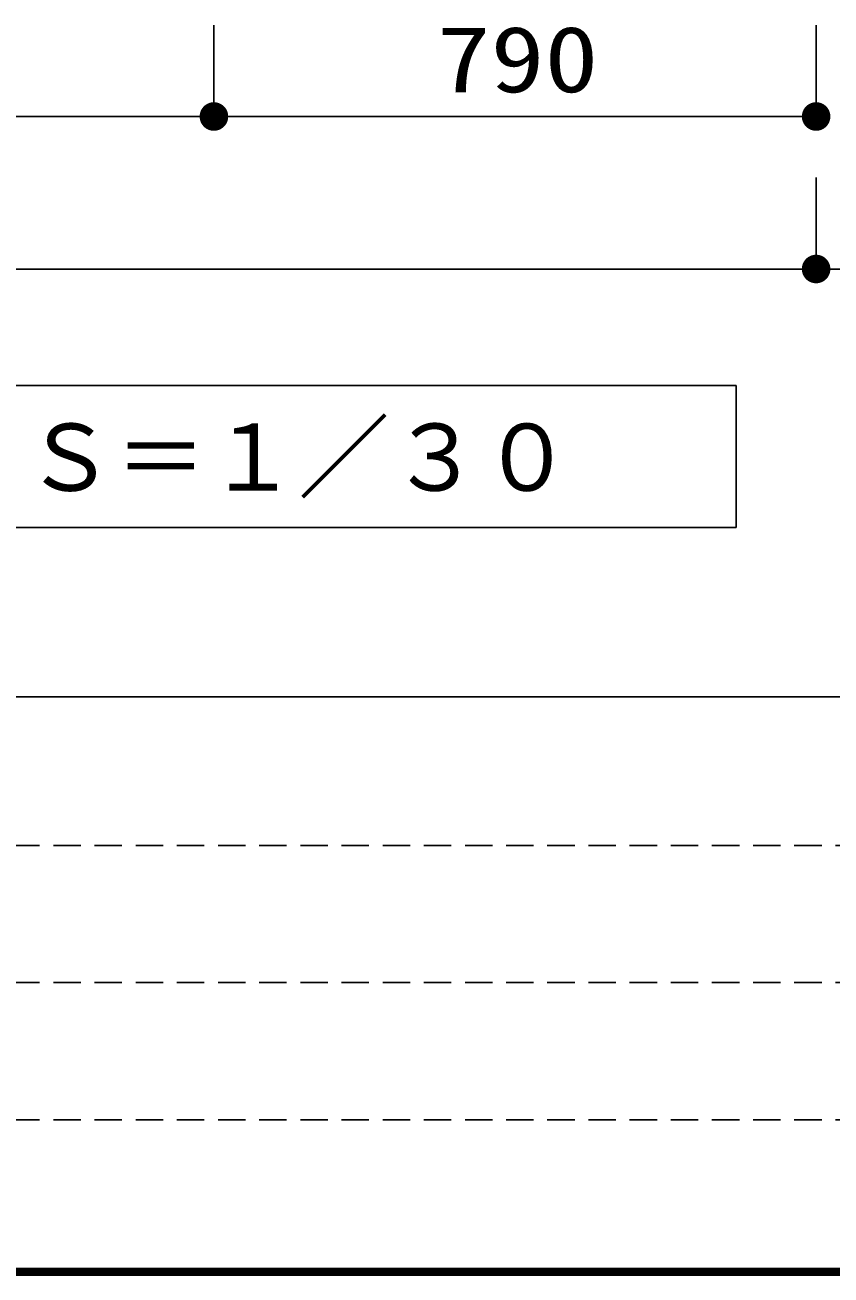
# Model space of a CAD drawing. Units: millimetres, scale not verified. Extents: x -8093 to 8093, y -5792 to 5792.
# Drawn here: x -4792 to -3735, y -5792 to -4153 of the extents above; entities that cross this region are included whole.
import ezdxf
from ezdxf.enums import TextEntityAlignment as Align

# ---------------------------------------------------------------- set-up
doc = ezdxf.new("R2010")
doc.units = ezdxf.units.MM
doc.header["$LTSCALE"] = 30
doc.linetypes.add('DASHED1', pattern=[1.8, 1.2, -0.6])
for name, color, linetype, lineweight in [('0-0_Axis_waku', 7, 'Continuous', 25), ('0-1_00クル-フ-0躯体', 3, 'Continuous', 25), ('0-3_00クル-フ-6寸法', 132, 'Continuous', 25)]:
    doc.layers.add(name, color=color, linetype=linetype, lineweight=lineweight)
doc.styles.add('ＭＳ ゴシック', font='')
doc.styles.get('ＭＳ ゴシック').set_extended_font_data('MS Gothic')

msp = doc.modelspace()

# ---------------------------------------------------------------- linework, layer by layer
at = {"layer": '0-0_Axis_waku'}
for p, q in [((-8085, -5034), (8085, -5034)), ((8087.4, -5786.4), (-8087.4, -5786.4)), ((8086.8, -5785.8), (-8086.8, -5785.8)), ((8086.2, -5785.2), (-8086.2, -5785.2)), ((8085.6, -5784.6), (-8085.6, -5784.6)), ((-8085, -5784), (8085, -5784)), ((8093.4, -5792.4), (-8093.4, -5792.4)), ((8092.8, -5791.8), (-8092.8, -5791.8)), ((8092.2, -5791.2), (-8092.2, -5791.2)), ((8091.6, -5790.6), (-8091.6, -5790.6)), ((8091, -5790), (-8091, -5790)), ((8090.4, -5789.4), (-8090.4, -5789.4)), ((8089.8, -5788.8), (-8089.8, -5788.8)), ((8089.2, -5788.2), (-8089.2, -5788.2)), ((8088.6, -5787.6), (-8088.6, -5787.6)), ((8088, -5787), (-8088, -5787))]:
    msp.add_line(p, q, dxfattribs=at)
at = {"layer": '0-0_Axis_waku', "linetype": 'DASHED1'}
for p, q in [((-75, -5229), (-8085, -5229)), ((-75, -5409), (-8085, -5409)), ((-75, -5589), (-8085, -5589))]:
    msp.add_line(p, q, dxfattribs=at)
at = {"layer": '0-1_00クル-フ-0躯体'}
msp.add_lwpolyline([(-3859.35, -4625.69), (-3859.35, -4812), (-5888.68, -4812), (-5888.68, -4625.69)], close=True, dxfattribs=at)
at = {"layer": '0-3_00クル-フ-6寸法', "color": 4}
for p, q in [((-4544.38, -4153.13), (-4544.38, -4273.13)), ((-4544.38, -4153.13), (-4544.38, -4273.13)), ((-3754.38, -4153.13), (-3754.38, -4273.13)), ((-6154.38, -4273.13), (-4544.38, -4273.13)), ((-4544.38, -4273.13), (-3754.38, -4273.13)), ((-3754.38, -4353.13), (-3754.38, -4473.13)), ((-3754.38, -4353.13), (-3754.38, -4473.13)), ((-6154.38, -4473.13), (-3754.38, -4473.13)), ((-3754.38, -4473.13), (-3694.38, -4473.13))]:
    msp.add_line(p, q, dxfattribs=at)
at = {"layer": '0-3_00クル-フ-6寸法'}
for points in [[(-4544.38, -4273.13), (-4559.55, -4262.11), (-4558.05, -4260.3)], [(-4544.38, -4273.13), (-4559.55, -4262.11), (-4558.05, -4260.3)], [(-4544.38, -4273.13), (-4558.05, -4260.3), (-4556.33, -4258.68)], [(-4544.38, -4273.13), (-4558.05, -4260.3), (-4556.33, -4258.68)], [(-4544.38, -4273.13), (-4556.33, -4258.68), (-4554.43, -4257.3)], [(-4544.38, -4273.13), (-4556.33, -4258.68), (-4554.43, -4257.3)], [(-4544.38, -4273.13), (-4554.43, -4257.3), (-4552.37, -4256.17)], [(-4544.38, -4273.13), (-4554.43, -4257.3), (-4552.37, -4256.17)], [(-4544.38, -4273.13), (-4552.37, -4256.17), (-4550.18, -4255.3)], [(-4544.38, -4273.13), (-4552.37, -4256.17), (-4550.18, -4255.3)], [(-4544.38, -4273.13), (-4550.18, -4255.3), (-4547.9, -4254.71)], [(-4544.38, -4273.13), (-4550.18, -4255.3), (-4547.9, -4254.71)], [(-4544.38, -4273.13), (-4547.9, -4254.71), (-4545.56, -4254.42)], [(-4544.38, -4273.13), (-4547.9, -4254.71), (-4545.56, -4254.42)], [(-4544.38, -4273.13), (-4545.56, -4254.42), (-4543.21, -4254.42)], [(-4544.38, -4273.13), (-4545.56, -4254.42), (-4543.21, -4254.42)], [(-4544.38, -4273.13), (-4543.21, -4254.42), (-4540.87, -4254.71)], [(-4544.38, -4273.13), (-4543.21, -4254.42), (-4540.87, -4254.71)], [(-4544.38, -4273.13), (-4540.87, -4254.71), (-4538.59, -4255.3)], [(-4544.38, -4273.13), (-4540.87, -4254.71), (-4538.59, -4255.3)], [(-4544.38, -4273.13), (-4538.59, -4255.3), (-4536.4, -4256.17)], [(-4544.38, -4273.13), (-4538.59, -4255.3), (-4536.4, -4256.17)], [(-4544.38, -4273.13), (-4536.4, -4256.17), (-4534.34, -4257.3)], [(-4544.38, -4273.13), (-4536.4, -4256.17), (-4534.34, -4257.3)], [(-4544.38, -4273.13), (-4534.34, -4257.3), (-4532.43, -4258.68)], [(-4544.38, -4273.13), (-4534.34, -4257.3), (-4532.43, -4258.68)], [(-4544.38, -4273.13), (-4532.43, -4258.68), (-4530.71, -4260.3)], [(-4544.38, -4273.13), (-4532.43, -4258.68), (-4530.71, -4260.3)], [(-4544.38, -4273.13), (-4530.71, -4260.3), (-4529.21, -4262.11)], [(-4544.38, -4273.13), (-4530.71, -4260.3), (-4529.21, -4262.11)], [(-3754.38, -4273.13), (-3769.55, -4262.11), (-3768.05, -4260.3)], [(-3754.38, -4273.13), (-3768.05, -4260.3), (-3766.33, -4258.68)], [(-3754.38, -4273.13), (-3766.33, -4258.68), (-3764.43, -4257.3)], [(-3754.38, -4273.13), (-3764.43, -4257.3), (-3762.37, -4256.17)], [(-3754.38, -4273.13), (-3762.37, -4256.17), (-3760.18, -4255.3)], [(-3754.38, -4273.13), (-3760.18, -4255.3), (-3757.9, -4254.71)], [(-3754.38, -4273.13), (-3757.9, -4254.71), (-3755.56, -4254.42)], [(-3754.38, -4273.13), (-3755.56, -4254.42), (-3753.21, -4254.42)], [(-3754.38, -4273.13), (-3753.21, -4254.42), (-3750.87, -4254.71)], [(-3754.38, -4273.13), (-3750.87, -4254.71), (-3748.59, -4255.3)], [(-3754.38, -4273.13), (-3748.59, -4255.3), (-3746.4, -4256.17)], [(-3754.38, -4273.13), (-3746.4, -4256.17), (-3744.34, -4257.3)], [(-3754.38, -4273.13), (-3744.34, -4257.3), (-3742.43, -4258.68)], [(-3754.38, -4273.13), (-3742.43, -4258.68), (-3740.71, -4260.3)], [(-3754.38, -4273.13), (-3740.71, -4260.3), (-3739.21, -4262.11)], [(-4544.38, -4273.13), (-4563.13, -4273.13), (-4562.98, -4270.78)], [(-4544.38, -4273.13), (-4563.13, -4273.13), (-4562.98, -4270.78)], [(-4544.38, -4273.13), (-4562.98, -4275.48), (-4563.13, -4273.13)], [(-4544.38, -4273.13), (-4562.98, -4275.48), (-4563.13, -4273.13)], [(-4544.38, -4273.13), (-4562.98, -4270.78), (-4562.54, -4268.47)], [(-4544.38, -4273.13), (-4562.98, -4270.78), (-4562.54, -4268.47)], [(-4544.38, -4273.13), (-4562.54, -4277.79), (-4562.98, -4275.48)], [(-4544.38, -4273.13), (-4562.54, -4277.79), (-4562.98, -4275.48)], [(-4544.38, -4273.13), (-4562.54, -4268.47), (-4561.82, -4266.23)], [(-4544.38, -4273.13), (-4562.54, -4268.47), (-4561.82, -4266.23)], [(-4544.38, -4273.13), (-4561.82, -4280.03), (-4562.54, -4277.79)], [(-4544.38, -4273.13), (-4561.82, -4280.03), (-4562.54, -4277.79)], [(-4544.38, -4273.13), (-4561.82, -4266.23), (-4560.81, -4264.1)], [(-4544.38, -4273.13), (-4561.82, -4266.23), (-4560.81, -4264.1)], [(-4544.38, -4273.13), (-4560.81, -4282.16), (-4561.82, -4280.03)], [(-4544.38, -4273.13), (-4560.81, -4282.16), (-4561.82, -4280.03)], [(-4544.38, -4273.13), (-4560.81, -4264.1), (-4559.55, -4262.11)], [(-4544.38, -4273.13), (-4560.81, -4264.1), (-4559.55, -4262.11)], [(-4544.38, -4273.13), (-4559.55, -4284.15), (-4560.81, -4282.16)], [(-4544.38, -4273.13), (-4559.55, -4284.15), (-4560.81, -4282.16)], [(-4544.38, -4273.13), (-4558.05, -4285.97), (-4559.55, -4284.15)], [(-4544.38, -4273.13), (-4558.05, -4285.97), (-4559.55, -4284.15)], [(-4544.38, -4273.13), (-4556.33, -4287.58), (-4558.05, -4285.97)], [(-4544.38, -4273.13), (-4556.33, -4287.58), (-4558.05, -4285.97)], [(-4544.38, -4273.13), (-4554.43, -4288.96), (-4556.33, -4287.58)], [(-4544.38, -4273.13), (-4554.43, -4288.96), (-4556.33, -4287.58)], [(-4544.38, -4273.13), (-4552.37, -4290.1), (-4554.43, -4288.96)], [(-4544.38, -4273.13), (-4552.37, -4290.1), (-4554.43, -4288.96)], [(-4544.38, -4273.13), (-4550.18, -4290.96), (-4552.37, -4290.1)], [(-4544.38, -4273.13), (-4550.18, -4290.96), (-4552.37, -4290.1)], [(-4544.38, -4273.13), (-4547.9, -4291.55), (-4550.18, -4290.96)], [(-4544.38, -4273.13), (-4547.9, -4291.55), (-4550.18, -4290.96)], [(-4544.38, -4273.13), (-4545.56, -4291.84), (-4547.9, -4291.55)], [(-4544.38, -4273.13), (-4545.56, -4291.84), (-4547.9, -4291.55)], [(-4544.38, -4273.13), (-4543.21, -4291.84), (-4545.56, -4291.84)], [(-4544.38, -4273.13), (-4543.21, -4291.84), (-4545.56, -4291.84)], [(-4544.38, -4273.13), (-4529.21, -4262.11), (-4527.95, -4264.1)], [(-4544.38, -4273.13), (-4529.21, -4262.11), (-4527.95, -4264.1)], [(-4544.38, -4273.13), (-4527.95, -4264.1), (-4526.95, -4266.23)], [(-4544.38, -4273.13), (-4527.95, -4264.1), (-4526.95, -4266.23)], [(-4544.38, -4273.13), (-4526.95, -4266.23), (-4526.22, -4268.47)], [(-4544.38, -4273.13), (-4526.95, -4266.23), (-4526.22, -4268.47)], [(-4544.38, -4273.13), (-4526.22, -4268.47), (-4525.78, -4270.78)], [(-4544.38, -4273.13), (-4526.22, -4268.47), (-4525.78, -4270.78)], [(-4544.38, -4273.13), (-4525.78, -4270.78), (-4525.63, -4273.13)], [(-4544.38, -4273.13), (-4525.78, -4270.78), (-4525.63, -4273.13)], [(-4544.38, -4273.13), (-4540.87, -4291.55), (-4543.21, -4291.84)], [(-4544.38, -4273.13), (-4538.59, -4290.96), (-4540.87, -4291.55)], [(-4544.38, -4273.13), (-4536.4, -4290.1), (-4538.59, -4290.96)], [(-4544.38, -4273.13), (-4534.34, -4288.96), (-4536.4, -4290.1)], [(-4544.38, -4273.13), (-4532.43, -4287.58), (-4534.34, -4288.96)], [(-4544.38, -4273.13), (-4530.71, -4285.97), (-4532.43, -4287.58)], [(-4544.38, -4273.13), (-4529.21, -4284.15), (-4530.71, -4285.97)], [(-4544.38, -4273.13), (-4527.95, -4282.16), (-4529.21, -4284.15)], [(-4544.38, -4273.13), (-4526.95, -4280.03), (-4527.95, -4282.16)], [(-4544.38, -4273.13), (-4526.22, -4277.79), (-4526.95, -4280.03)], [(-4544.38, -4273.13), (-4525.78, -4275.48), (-4526.22, -4277.79)], [(-4544.38, -4273.13), (-4525.63, -4273.13), (-4525.78, -4275.48)], [(-4544.38, -4273.13), (-4540.87, -4291.55), (-4543.21, -4291.84)], [(-4544.38, -4273.13), (-4538.59, -4290.96), (-4540.87, -4291.55)], [(-4544.38, -4273.13), (-4536.4, -4290.1), (-4538.59, -4290.96)], [(-4544.38, -4273.13), (-4534.34, -4288.96), (-4536.4, -4290.1)], [(-4544.38, -4273.13), (-4532.43, -4287.58), (-4534.34, -4288.96)], [(-4544.38, -4273.13), (-4530.71, -4285.97), (-4532.43, -4287.58)], [(-4544.38, -4273.13), (-4529.21, -4284.15), (-4530.71, -4285.97)], [(-4544.38, -4273.13), (-4527.95, -4282.16), (-4529.21, -4284.15)], [(-4544.38, -4273.13), (-4526.95, -4280.03), (-4527.95, -4282.16)], [(-4544.38, -4273.13), (-4526.22, -4277.79), (-4526.95, -4280.03)], [(-4544.38, -4273.13), (-4525.78, -4275.48), (-4526.22, -4277.79)], [(-4544.38, -4273.13), (-4525.63, -4273.13), (-4525.78, -4275.48)], [(-3754.38, -4273.13), (-3773.13, -4273.13), (-3772.98, -4270.78)], [(-3754.38, -4273.13), (-3772.98, -4275.48), (-3773.13, -4273.13)], [(-3754.38, -4273.13), (-3772.98, -4270.78), (-3772.54, -4268.47)], [(-3754.38, -4273.13), (-3772.54, -4277.79), (-3772.98, -4275.48)], [(-3754.38, -4273.13), (-3772.54, -4268.47), (-3771.82, -4266.23)], [(-3754.38, -4273.13), (-3771.82, -4280.03), (-3772.54, -4277.79)], [(-3754.38, -4273.13), (-3771.82, -4266.23), (-3770.81, -4264.1)], [(-3754.38, -4273.13), (-3770.81, -4282.16), (-3771.82, -4280.03)], [(-3754.38, -4273.13), (-3770.81, -4264.1), (-3769.55, -4262.11)], [(-3754.38, -4273.13), (-3769.55, -4284.15), (-3770.81, -4282.16)], [(-3754.38, -4273.13), (-3768.05, -4285.97), (-3769.55, -4284.15)], [(-3754.38, -4273.13), (-3766.33, -4287.58), (-3768.05, -4285.97)], [(-3754.38, -4273.13), (-3764.43, -4288.96), (-3766.33, -4287.58)], [(-3754.38, -4273.13), (-3762.37, -4290.1), (-3764.43, -4288.96)], [(-3754.38, -4273.13), (-3760.18, -4290.96), (-3762.37, -4290.1)], [(-3754.38, -4273.13), (-3757.9, -4291.55), (-3760.18, -4290.96)], [(-3754.38, -4273.13), (-3755.56, -4291.84), (-3757.9, -4291.55)], [(-3754.38, -4273.13), (-3753.21, -4291.84), (-3755.56, -4291.84)], [(-3754.38, -4273.13), (-3739.21, -4262.11), (-3737.95, -4264.1)], [(-3754.38, -4273.13), (-3737.95, -4264.1), (-3736.95, -4266.23)], [(-3754.38, -4273.13), (-3736.95, -4266.23), (-3736.22, -4268.47)], [(-3754.38, -4273.13), (-3736.22, -4268.47), (-3735.78, -4270.78)], [(-3754.38, -4273.13), (-3735.78, -4270.78), (-3735.63, -4273.13)], [(-3754.38, -4273.13), (-3750.87, -4291.55), (-3753.21, -4291.84)], [(-3754.38, -4273.13), (-3748.59, -4290.96), (-3750.87, -4291.55)], [(-3754.38, -4273.13), (-3746.4, -4290.1), (-3748.59, -4290.96)], [(-3754.38, -4273.13), (-3744.34, -4288.96), (-3746.4, -4290.1)], [(-3754.38, -4273.13), (-3742.43, -4287.58), (-3744.34, -4288.96)], [(-3754.38, -4273.13), (-3740.71, -4285.97), (-3742.43, -4287.58)], [(-3754.38, -4273.13), (-3739.21, -4284.15), (-3740.71, -4285.97)], [(-3754.38, -4273.13), (-3737.95, -4282.16), (-3739.21, -4284.15)], [(-3754.38, -4273.13), (-3736.95, -4280.03), (-3737.95, -4282.16)], [(-3754.38, -4273.13), (-3736.22, -4277.79), (-3736.95, -4280.03)], [(-3754.38, -4273.13), (-3735.78, -4275.48), (-3736.22, -4277.79)], [(-3754.38, -4273.13), (-3735.63, -4273.13), (-3735.78, -4275.48)], [(-3754.38, -4473.13), (-3768.05, -4460.3), (-3766.33, -4458.68)], [(-3754.38, -4473.13), (-3768.05, -4460.3), (-3766.33, -4458.68)], [(-3754.38, -4473.13), (-3766.33, -4458.68), (-3764.43, -4457.3)], [(-3754.38, -4473.13), (-3766.33, -4458.68), (-3764.43, -4457.3)], [(-3754.38, -4473.13), (-3764.43, -4457.3), (-3762.37, -4456.17)], [(-3754.38, -4473.13), (-3764.43, -4457.3), (-3762.37, -4456.17)], [(-3754.38, -4473.13), (-3762.37, -4456.17), (-3760.18, -4455.3)], [(-3754.38, -4473.13), (-3762.37, -4456.17), (-3760.18, -4455.3)], [(-3754.38, -4473.13), (-3760.18, -4455.3), (-3757.9, -4454.71)], [(-3754.38, -4473.13), (-3760.18, -4455.3), (-3757.9, -4454.71)], [(-3754.38, -4473.13), (-3757.9, -4454.71), (-3755.56, -4454.42)], [(-3754.38, -4473.13), (-3757.9, -4454.71), (-3755.56, -4454.42)], [(-3754.38, -4473.13), (-3755.56, -4454.42), (-3753.21, -4454.42)], [(-3754.38, -4473.13), (-3755.56, -4454.42), (-3753.21, -4454.42)], [(-3754.38, -4473.13), (-3753.21, -4454.42), (-3750.87, -4454.71)], [(-3754.38, -4473.13), (-3753.21, -4454.42), (-3750.87, -4454.71)], [(-3754.38, -4473.13), (-3750.87, -4454.71), (-3748.59, -4455.3)], [(-3754.38, -4473.13), (-3750.87, -4454.71), (-3748.59, -4455.3)], [(-3754.38, -4473.13), (-3748.59, -4455.3), (-3746.4, -4456.17)], [(-3754.38, -4473.13), (-3748.59, -4455.3), (-3746.4, -4456.17)], [(-3754.38, -4473.13), (-3746.4, -4456.17), (-3744.34, -4457.3)], [(-3754.38, -4473.13), (-3746.4, -4456.17), (-3744.34, -4457.3)], [(-3754.38, -4473.13), (-3744.34, -4457.3), (-3742.43, -4458.68)], [(-3754.38, -4473.13), (-3744.34, -4457.3), (-3742.43, -4458.68)], [(-3754.38, -4473.13), (-3742.43, -4458.68), (-3740.71, -4460.3)], [(-3754.38, -4473.13), (-3742.43, -4458.68), (-3740.71, -4460.3)], [(-3754.38, -4473.13), (-3773.13, -4473.13), (-3772.98, -4470.78)], [(-3754.38, -4473.13), (-3773.13, -4473.13), (-3772.98, -4470.78)], [(-3754.38, -4473.13), (-3772.98, -4475.48), (-3773.13, -4473.13)], [(-3754.38, -4473.13), (-3772.98, -4475.48), (-3773.13, -4473.13)], [(-3754.38, -4473.13), (-3772.98, -4470.78), (-3772.54, -4468.47)], [(-3754.38, -4473.13), (-3772.98, -4470.78), (-3772.54, -4468.47)], [(-3754.38, -4473.13), (-3772.54, -4477.79), (-3772.98, -4475.48)], [(-3754.38, -4473.13), (-3772.54, -4477.79), (-3772.98, -4475.48)], [(-3754.38, -4473.13), (-3772.54, -4468.47), (-3771.82, -4466.23)], [(-3754.38, -4473.13), (-3772.54, -4468.47), (-3771.82, -4466.23)], [(-3754.38, -4473.13), (-3771.82, -4480.03), (-3772.54, -4477.79)], [(-3754.38, -4473.13), (-3771.82, -4480.03), (-3772.54, -4477.79)], [(-3754.38, -4473.13), (-3771.82, -4466.23), (-3770.81, -4464.1)], [(-3754.38, -4473.13), (-3771.82, -4466.23), (-3770.81, -4464.1)], [(-3754.38, -4473.13), (-3770.81, -4482.16), (-3771.82, -4480.03)], [(-3754.38, -4473.13), (-3770.81, -4482.16), (-3771.82, -4480.03)], [(-3754.38, -4473.13), (-3770.81, -4464.1), (-3769.55, -4462.11)], [(-3754.38, -4473.13), (-3770.81, -4464.1), (-3769.55, -4462.11)], [(-3754.38, -4473.13), (-3769.55, -4484.15), (-3770.81, -4482.16)], [(-3754.38, -4473.13), (-3769.55, -4484.15), (-3770.81, -4482.16)], [(-3754.38, -4473.13), (-3769.55, -4462.11), (-3768.05, -4460.3)], [(-3754.38, -4473.13), (-3769.55, -4462.11), (-3768.05, -4460.3)], [(-3754.38, -4473.13), (-3768.05, -4485.97), (-3769.55, -4484.15)], [(-3754.38, -4473.13), (-3768.05, -4485.97), (-3769.55, -4484.15)], [(-3754.38, -4473.13), (-3766.33, -4487.58), (-3768.05, -4485.97)], [(-3754.38, -4473.13), (-3766.33, -4487.58), (-3768.05, -4485.97)], [(-3754.38, -4473.13), (-3764.43, -4488.96), (-3766.33, -4487.58)], [(-3754.38, -4473.13), (-3764.43, -4488.96), (-3766.33, -4487.58)], [(-3754.38, -4473.13), (-3762.37, -4490.1), (-3764.43, -4488.96)], [(-3754.38, -4473.13), (-3762.37, -4490.1), (-3764.43, -4488.96)], [(-3754.38, -4473.13), (-3760.18, -4490.96), (-3762.37, -4490.1)], [(-3754.38, -4473.13), (-3760.18, -4490.96), (-3762.37, -4490.1)], [(-3754.38, -4473.13), (-3757.9, -4491.55), (-3760.18, -4490.96)], [(-3754.38, -4473.13), (-3757.9, -4491.55), (-3760.18, -4490.96)], [(-3754.38, -4473.13), (-3755.56, -4491.84), (-3757.9, -4491.55)], [(-3754.38, -4473.13), (-3755.56, -4491.84), (-3757.9, -4491.55)], [(-3754.38, -4473.13), (-3753.21, -4491.84), (-3755.56, -4491.84)], [(-3754.38, -4473.13), (-3753.21, -4491.84), (-3755.56, -4491.84)], [(-3754.38, -4473.13), (-3740.71, -4460.3), (-3739.21, -4462.11)], [(-3754.38, -4473.13), (-3740.71, -4460.3), (-3739.21, -4462.11)], [(-3754.38, -4473.13), (-3739.21, -4462.11), (-3737.95, -4464.1)], [(-3754.38, -4473.13), (-3739.21, -4462.11), (-3737.95, -4464.1)], [(-3754.38, -4473.13), (-3737.95, -4464.1), (-3736.95, -4466.23)], [(-3754.38, -4473.13), (-3737.95, -4464.1), (-3736.95, -4466.23)], [(-3754.38, -4473.13), (-3736.95, -4466.23), (-3736.22, -4468.47)], [(-3754.38, -4473.13), (-3736.95, -4466.23), (-3736.22, -4468.47)], [(-3754.38, -4473.13), (-3736.22, -4468.47), (-3735.78, -4470.78)], [(-3754.38, -4473.13), (-3736.22, -4468.47), (-3735.78, -4470.78)], [(-3754.38, -4473.13), (-3735.78, -4470.78), (-3735.63, -4473.13)], [(-3754.38, -4473.13), (-3735.78, -4470.78), (-3735.63, -4473.13)], [(-3754.38, -4473.13), (-3750.87, -4491.55), (-3753.21, -4491.84)], [(-3754.38, -4473.13), (-3748.59, -4490.96), (-3750.87, -4491.55)], [(-3754.38, -4473.13), (-3746.4, -4490.1), (-3748.59, -4490.96)], [(-3754.38, -4473.13), (-3744.34, -4488.96), (-3746.4, -4490.1)], [(-3754.38, -4473.13), (-3742.43, -4487.58), (-3744.34, -4488.96)], [(-3754.38, -4473.13), (-3740.71, -4485.97), (-3742.43, -4487.58)], [(-3754.38, -4473.13), (-3739.21, -4484.15), (-3740.71, -4485.97)], [(-3754.38, -4473.13), (-3737.95, -4482.16), (-3739.21, -4484.15)], [(-3754.38, -4473.13), (-3736.95, -4480.03), (-3737.95, -4482.16)], [(-3754.38, -4473.13), (-3736.22, -4477.79), (-3736.95, -4480.03)], [(-3754.38, -4473.13), (-3735.78, -4475.48), (-3736.22, -4477.79)], [(-3754.38, -4473.13), (-3735.63, -4473.13), (-3735.78, -4475.48)], [(-3754.38, -4473.13), (-3750.87, -4491.55), (-3753.21, -4491.84)], [(-3754.38, -4473.13), (-3748.59, -4490.96), (-3750.87, -4491.55)], [(-3754.38, -4473.13), (-3746.4, -4490.1), (-3748.59, -4490.96)], [(-3754.38, -4473.13), (-3744.34, -4488.96), (-3746.4, -4490.1)], [(-3754.38, -4473.13), (-3742.43, -4487.58), (-3744.34, -4488.96)], [(-3754.38, -4473.13), (-3740.71, -4485.97), (-3742.43, -4487.58)], [(-3754.38, -4473.13), (-3739.21, -4484.15), (-3740.71, -4485.97)], [(-3754.38, -4473.13), (-3737.95, -4482.16), (-3739.21, -4484.15)], [(-3754.38, -4473.13), (-3736.95, -4480.03), (-3737.95, -4482.16)], [(-3754.38, -4473.13), (-3736.22, -4477.79), (-3736.95, -4480.03)], [(-3754.38, -4473.13), (-3735.78, -4475.48), (-3736.22, -4477.79)], [(-3754.38, -4473.13), (-3735.63, -4473.13), (-3735.78, -4475.48)]]:
    msp.add_solid(points, dxfattribs=at)

# ---------------------------------------------------------------- texts
at = {"layer": '0-1_00クル-フ-0躯体', "color": 4, "style": 'ＭＳ ゴシック'}
msp.add_text('Ｓ＝１／３０', height=87.98, dxfattribs=at).set_placement((-4793.88, -4790.3), align=Align.BOTTOM_LEFT)
at = {"layer": '0-3_00クル-フ-6寸法', "color": 3, "style": 'ＭＳ ゴシック', "width": 1.2}
msp.add_text('790', height=86.66, dxfattribs=at).set_placement((-4252.24, -4267.29), align=Align.BOTTOM_LEFT)

doc.saveas('drawing.dxf')
